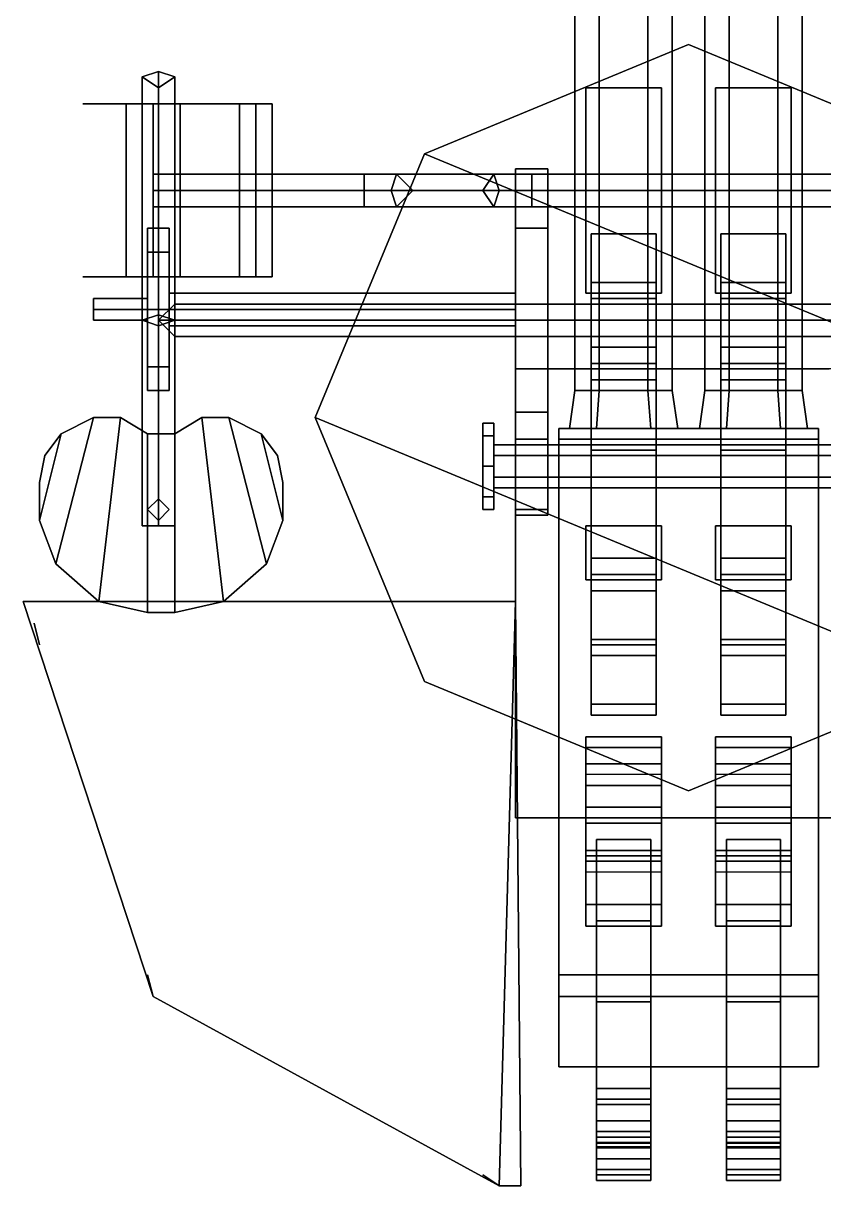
# Model space of a CAD drawing. Header units: millimetres. Extents: x -6 to 6, y -93 to 86.
# Drawn here: x -1.23 to 0.25, y 81.68 to 83.829 of the extents above; entities that cross this region are included whole.
import ezdxf

# ---------------------------------------------------------------- set-up
doc = ezdxf.new("R2010")
doc.units = ezdxf.units.MM
for name, color, linetype in [('gun', 1, 'Continuous'), ('sleeve', 5, 'Continuous'), ('turret', 2, 'Continuous')]:
    doc.layers.add(name, color=color, linetype=linetype)

msp = doc.modelspace()

# ---------------------------------------------------------------- linework, layer by layer
at = {"layer": 'gun'}
for points in [[(-0.21, 83.15, 3.81), (-0.165, 83.15, 3.8879), (-0.165, 84.19, 3.8879), (-0.21, 84.19, 3.81)], [(-0.165, 83.15, 3.7321), (-0.21, 83.15, 3.81), (-0.21, 84.19, 3.81), (-0.165, 84.19, 3.7321)], [(-0.165, 83.15, 3.8879), (-0.075, 83.15, 3.8879), (-0.075, 84.19, 3.8879), (-0.165, 84.19, 3.8879)], [(-0.075, 83.15, 3.7321), (-0.165, 83.15, 3.7321), (-0.165, 84.19, 3.7321), (-0.075, 84.19, 3.7321)], [(-0.075, 83.15, 3.8879), (-0.03, 83.15, 3.81), (-0.03, 84.19, 3.81), (-0.075, 84.19, 3.8879)], [(-0.03, 83.15, 3.81), (-0.075, 83.15, 3.7321), (-0.075, 84.19, 3.7321), (-0.03, 84.19, 3.81)], [(0.03, 83.15, 3.81), (0.075, 83.15, 3.8879), (0.075, 84.19, 3.8879), (0.03, 84.19, 3.81)], [(0.075, 83.15, 3.7321), (0.03, 83.15, 3.81), (0.03, 84.19, 3.81), (0.075, 84.19, 3.7321)], [(0.075, 83.15, 3.8879), (0.165, 83.15, 3.8879), (0.165, 84.19, 3.8879), (0.075, 84.19, 3.8879)], [(0.165, 83.15, 3.7321), (0.075, 83.15, 3.7321), (0.075, 84.19, 3.7321), (0.165, 84.19, 3.7321)], [(0.165, 83.15, 3.8879), (0.21, 83.15, 3.81), (0.21, 84.19, 3.81), (0.165, 84.19, 3.8879)], [(0.21, 83.15, 3.81), (0.165, 83.15, 3.7321), (0.165, 84.19, 3.7321), (0.21, 84.19, 3.81)]]:
    msp.add_3dface(points, dxfattribs=at)
at = {"layer": 'sleeve'}
for points in [[(-0.19, 83.33, 3.72), (-0.19, 83.71, 3.72), (-0.05, 83.71, 3.72), (-0.05, 83.33, 3.72)], [(-0.05, 83.33, 4), (-0.05, 83.71, 4), (-0.19, 83.71, 4), (-0.19, 83.33, 4)], [(-0.05, 83.71, 4), (-0.05, 83.71, 3.72), (-0.19, 83.71, 3.72), (-0.19, 83.71, 4)], [(-0.19, 83.71, 4), (-0.19, 83.71, 3.72), (-0.19, 83.33, 3.72), (-0.19, 83.33, 4)], [(-0.05, 83.33, 3.72), (-0.05, 83.71, 3.72), (-0.05, 83.71, 4), (-0.05, 83.33, 4)], [(0.19, 83.33, 4), (0.19, 83.71, 4), (0.05, 83.71, 4), (0.05, 83.33, 4)], [(0.05, 83.71, 4), (0.05, 83.71, 3.72), (0.05, 83.33, 3.72), (0.05, 83.33, 4)], [(0.19, 83.71, 4), (0.19, 83.71, 3.72), (0.05, 83.71, 3.72), (0.05, 83.71, 4)], [(0.05, 83.33, 3.72), (0.05, 83.71, 3.72), (0.19, 83.71, 3.72), (0.19, 83.33, 3.72)], [(0.19, 83.33, 3.72), (0.19, 83.71, 3.72), (0.19, 83.71, 4), (0.19, 83.33, 4)], [(-1.12, 83.68, 3.92), (-1.08, 83.68, 3.96), (-1.06, 83.68, 3.95), (-1.1, 83.68, 3.91)], [(-1.1, 83.68, 3.91), (-1.06, 83.68, 3.95), (-1.08, 83.68, 3.96), (-1.12, 83.68, 3.92)], [(-1.07, 83.68, 3.91), (-0.92, 83.68, 3.91), (-0.9, 83.68, 3.87), (-1.09, 83.68, 3.87)], [(-1.09, 83.68, 3.87), (-0.9, 83.68, 3.87), (-0.92, 83.68, 3.91), (-1.07, 83.68, 3.91)], [(-1.09, 83.68, 3.83), (-0.9, 83.68, 3.83), (-0.9, 83.68, 3.87), (-1.09, 83.68, 3.87)], [(-1.09, 83.68, 3.87), (-0.9, 83.68, 3.87), (-0.9, 83.68, 3.83), (-1.09, 83.68, 3.83)], [(-1.09, 83.68, 3.83), (-0.9, 83.68, 3.83), (-0.92, 83.68, 3.79), (-1.07, 83.68, 3.79)], [(-1.07, 83.68, 3.79), (-0.92, 83.68, 3.79), (-0.9, 83.68, 3.83), (-1.09, 83.68, 3.83)], [(-1.06, 83.68, 3.95), (-1.02, 83.68, 3.97), (-1.03, 83.68, 3.99), (-1.08, 83.68, 3.96)], [(-1.08, 83.68, 3.96), (-1.03, 83.68, 3.99), (-1.02, 83.68, 3.97), (-1.06, 83.68, 3.95)], [(-1.02, 83.68, 3.94), (-0.97, 83.68, 3.94), (-0.92, 83.68, 3.91), (-1.07, 83.68, 3.91)], [(-1.07, 83.68, 3.91), (-0.92, 83.68, 3.91), (-0.97, 83.68, 3.94), (-1.02, 83.68, 3.94)], [(-1.07, 83.68, 3.79), (-0.92, 83.68, 3.79), (-0.97, 83.68, 3.76), (-1.02, 83.68, 3.76)], [(-1.02, 83.68, 3.76), (-0.97, 83.68, 3.76), (-0.92, 83.68, 3.79), (-1.07, 83.68, 3.79)], [(-0.94, 83.68, 3.73), (-0.99, 83.68, 3.7), (-1.04, 83.68, 3.73), (-0.99, 83.68, 3.76)], [(-1.04, 83.68, 3.73), (-0.99, 83.68, 3.7), (-0.99, 83.36, 3.7), (-1.04, 83.36, 3.73)], [(-0.99, 83.68, 3.76), (-1.04, 83.68, 3.73), (-1.04, 83.36, 3.73), (-0.99, 83.36, 3.76)], [(-1.03, 83.68, 3.99), (-0.95, 83.68, 3.99), (-0.97, 83.68, 3.97), (-1.02, 83.68, 3.97)], [(-1.02, 83.68, 3.97), (-0.97, 83.68, 3.97), (-0.95, 83.68, 3.99), (-1.03, 83.68, 3.99)], [(-0.99, 83.68, 3.7), (-0.94, 83.68, 3.73), (-0.94, 83.36, 3.73), (-0.99, 83.36, 3.7)], [(-0.94, 83.68, 3.73), (-0.99, 83.68, 3.76), (-0.99, 83.36, 3.76), (-0.94, 83.36, 3.73)], [(-0.97, 83.68, 3.97), (-0.91, 83.68, 3.94), (-0.89, 83.68, 3.95), (-0.95, 83.68, 3.99)], [(-0.95, 83.68, 3.99), (-0.89, 83.68, 3.95), (-0.91, 83.68, 3.94), (-0.97, 83.68, 3.97)], [(-0.89, 83.68, 3.95), (-0.79, 83.68, 3.78), (-0.81, 83.68, 3.77), (-0.91, 83.68, 3.94)], [(-0.91, 83.68, 3.94), (-0.81, 83.68, 3.77), (-0.79, 83.68, 3.78), (-0.89, 83.68, 3.95)], [(-0.77, 83.68, 3.78), (-0.8, 83.68, 3.75), (-0.83, 83.68, 3.78), (-0.8, 83.68, 3.81)], [(-0.83, 83.68, 3.78), (-0.8, 83.68, 3.75), (-0.8, 83.36, 3.75), (-0.83, 83.36, 3.78)], [(-0.8, 83.68, 3.81), (-0.83, 83.68, 3.78), (-0.83, 83.36, 3.78), (-0.8, 83.36, 3.81)], [(-0.8, 83.68, 3.75), (-0.77, 83.68, 3.78), (-0.77, 83.36, 3.78), (-0.8, 83.36, 3.75)], [(-0.77, 83.68, 3.78), (-0.8, 83.68, 3.81), (-0.8, 83.36, 3.81), (-0.77, 83.36, 3.78)], [(-0.99, 83.52, 3.7), (-0.99, 83.55, 3.73), (-0.6, 83.55, 3.73), (-0.6, 83.52, 3.7)], [(-0.99, 83.55, 3.73), (-0.99, 83.52, 3.76), (-0.6, 83.52, 3.76), (-0.6, 83.55, 3.73)], [(-0.6, 83.52, 3.7), (-0.6, 83.55, 3.73), (-0.54, 83.55, 3.75), (-0.51, 83.52, 3.74)], [(-0.6, 83.55, 3.73), (-0.6, 83.52, 3.76), (-0.55, 83.52, 3.77), (-0.54, 83.55, 3.75)], [(-0.54, 83.55, 3.75), (-0.55, 83.52, 3.77), (-0.38, 83.52, 3.94), (-0.36, 83.55, 3.92)], [(-0.51, 83.52, 3.74), (-0.54, 83.55, 3.75), (-0.36, 83.55, 3.92), (-0.35, 83.52, 3.89)], [(-0.36, 83.55, 3.92), (-0.38, 83.52, 3.94), (-0.29, 83.52, 3.98), (-0.29, 83.55, 3.95)], [(-0.35, 83.52, 3.89), (-0.36, 83.55, 3.92), (-0.29, 83.55, 3.95), (-0.29, 83.52, 3.92)], [(0.29, 83.52, 3.98), (0.29, 83.55, 3.95), (-0.29, 83.55, 3.95), (-0.29, 83.52, 3.98)], [(0.29, 83.55, 3.95), (0.29, 83.52, 3.92), (-0.29, 83.52, 3.92), (-0.29, 83.55, 3.95)], [(-0.99, 83.49, 3.73), (-0.99, 83.52, 3.7), (-0.6, 83.52, 3.7), (-0.6, 83.49, 3.73)], [(-0.99, 83.52, 3.76), (-0.99, 83.49, 3.73), (-0.6, 83.49, 3.73), (-0.6, 83.52, 3.76)], [(-0.6, 83.49, 3.73), (-0.6, 83.52, 3.7), (-0.51, 83.52, 3.74), (-0.54, 83.49, 3.75)], [(-0.6, 83.52, 3.76), (-0.6, 83.49, 3.73), (-0.54, 83.49, 3.75), (-0.55, 83.52, 3.77)], [(-0.55, 83.52, 3.77), (-0.54, 83.49, 3.75), (-0.36, 83.49, 3.92), (-0.38, 83.52, 3.94)], [(-0.54, 83.49, 3.75), (-0.51, 83.52, 3.74), (-0.35, 83.52, 3.89), (-0.36, 83.49, 3.92)], [(-0.38, 83.52, 3.94), (-0.36, 83.49, 3.92), (-0.29, 83.49, 3.95), (-0.29, 83.52, 3.98)], [(-0.36, 83.49, 3.92), (-0.35, 83.52, 3.89), (-0.29, 83.52, 3.92), (-0.29, 83.49, 3.95)], [(0.29, 83.49, 3.95), (0.29, 83.52, 3.98), (-0.29, 83.52, 3.98), (-0.29, 83.49, 3.95)], [(0.29, 83.52, 3.92), (0.29, 83.49, 3.95), (-0.29, 83.49, 3.95), (-0.29, 83.52, 3.92)], [(-0.18, 83.44, 3.54), (-0.18, 83.32, 3.54), (-0.06, 83.32, 3.54), (-0.06, 83.44, 3.54)], [(-0.06, 83.44, 3.54), (-0.06, 83.35, 3.43), (-0.18, 83.35, 3.43), (-0.18, 83.44, 3.54)], [(-0.18, 83.35, 3.43), (-0.18, 83.23, 3.47), (-0.18, 83.32, 3.54), (-0.18, 83.44, 3.54)], [(-0.06, 83.32, 3.54), (-0.06, 83.23, 3.47), (-0.06, 83.35, 3.43), (-0.06, 83.44, 3.54)], [(0.06, 83.44, 3.54), (0.06, 83.32, 3.54), (0.18, 83.32, 3.54), (0.18, 83.44, 3.54)], [(0.18, 83.44, 3.54), (0.18, 83.35, 3.43), (0.06, 83.35, 3.43), (0.06, 83.44, 3.54)], [(0.06, 83.35, 3.43), (0.06, 83.23, 3.47), (0.06, 83.32, 3.54), (0.06, 83.44, 3.54)], [(0.18, 83.32, 3.54), (0.18, 83.23, 3.47), (0.18, 83.35, 3.43), (0.18, 83.44, 3.54)], [(-1.1, 83.36, 3.91), (-1.06, 83.36, 3.95), (-1.08, 83.36, 3.96), (-1.12, 83.36, 3.92)], [(-1.12, 83.36, 3.92), (-1.08, 83.36, 3.96), (-1.06, 83.36, 3.95), (-1.1, 83.36, 3.91)], [(-1.08, 83.36, 3.96), (-1.03, 83.36, 3.99), (-1.02, 83.36, 3.97), (-1.06, 83.36, 3.95)], [(-1.06, 83.36, 3.95), (-1.02, 83.36, 3.97), (-1.03, 83.36, 3.99), (-1.08, 83.36, 3.96)], [(-0.99, 83.36, 3.76), (-1.04, 83.36, 3.73), (-0.99, 83.36, 3.7), (-0.94, 83.36, 3.73)], [(-1.02, 83.36, 3.97), (-0.97, 83.36, 3.97), (-0.95, 83.36, 3.99), (-1.03, 83.36, 3.99)], [(-1.03, 83.36, 3.99), (-0.95, 83.36, 3.99), (-0.97, 83.36, 3.97), (-1.02, 83.36, 3.97)], [(-0.95, 83.36, 3.99), (-0.89, 83.36, 3.95), (-0.91, 83.36, 3.94), (-0.97, 83.36, 3.97)], [(-0.97, 83.36, 3.97), (-0.91, 83.36, 3.94), (-0.89, 83.36, 3.95), (-0.95, 83.36, 3.99)], [(-0.91, 83.36, 3.94), (-0.81, 83.36, 3.77), (-0.79, 83.36, 3.78), (-0.89, 83.36, 3.95)], [(-0.89, 83.36, 3.95), (-0.79, 83.36, 3.78), (-0.81, 83.36, 3.77), (-0.91, 83.36, 3.94)], [(-0.8, 83.36, 3.81), (-0.83, 83.36, 3.78), (-0.8, 83.36, 3.75), (-0.77, 83.36, 3.78)], [(-0.06, 83.35, 3.43), (-0.06, 83.2, 3.34), (-0.18, 83.2, 3.34), (-0.18, 83.35, 3.43)], [(-0.18, 83.2, 3.34), (-0.18, 83.17, 3.43), (-0.18, 83.23, 3.47), (-0.18, 83.35, 3.43)], [(-0.06, 83.23, 3.47), (-0.06, 83.17, 3.43), (-0.06, 83.2, 3.34), (-0.06, 83.35, 3.43)], [(0.18, 83.35, 3.43), (0.18, 83.2, 3.34), (0.06, 83.2, 3.34), (0.06, 83.35, 3.43)], [(0.06, 83.2, 3.34), (0.06, 83.17, 3.43), (0.06, 83.23, 3.47), (0.06, 83.35, 3.43)], [(0.18, 83.23, 3.47), (0.18, 83.17, 3.43), (0.18, 83.2, 3.34), (0.18, 83.35, 3.43)], [(-0.19, 83.33, 4), (-0.19, 83.33, 3.72), (-0.05, 83.33, 3.72), (-0.05, 83.33, 4)], [(0.05, 83.33, 4), (0.05, 83.33, 3.72), (0.19, 83.33, 3.72), (0.19, 83.33, 4)], [(-0.18, 83.32, 3.54), (-0.18, 83.23, 3.47), (-0.06, 83.23, 3.47), (-0.06, 83.32, 3.54)], [(0.06, 83.32, 3.54), (0.06, 83.23, 3.47), (0.18, 83.23, 3.47), (0.18, 83.32, 3.54)], [(-0.18, 83.23, 3.47), (-0.18, 83.17, 3.43), (-0.06, 83.17, 3.43), (-0.06, 83.23, 3.47)], [(0.06, 83.23, 3.47), (0.06, 83.17, 3.43), (0.18, 83.17, 3.43), (0.18, 83.23, 3.47)], [(-0.06, 83.2, 3.34), (-0.06, 83.04, 3.3), (-0.18, 83.04, 3.3), (-0.18, 83.2, 3.34)], [(-0.18, 83.04, 3.3), (-0.18, 83.04, 3.4), (-0.18, 83.17, 3.43), (-0.18, 83.2, 3.34)], [(-0.06, 83.17, 3.43), (-0.06, 83.04, 3.4), (-0.06, 83.04, 3.3), (-0.06, 83.2, 3.34)], [(0.18, 83.2, 3.34), (0.18, 83.04, 3.3), (0.06, 83.04, 3.3), (0.06, 83.2, 3.34)], [(0.06, 83.04, 3.3), (0.06, 83.04, 3.4), (0.06, 83.17, 3.43), (0.06, 83.2, 3.34)], [(0.18, 83.17, 3.43), (0.18, 83.04, 3.4), (0.18, 83.04, 3.3), (0.18, 83.2, 3.34)], [(-0.21, 83.15, 3.81), (-0.165, 83.15, 3.7321), (-0.17, 83.08, 3.7234), (-0.22, 83.08, 3.81)], [(-0.165, 83.15, 3.8879), (-0.21, 83.15, 3.81), (-0.22, 83.08, 3.81), (-0.17, 83.08, 3.8966)], [(-0.18, 83.17, 3.43), (-0.18, 83.04, 3.4), (-0.06, 83.04, 3.4), (-0.06, 83.17, 3.43)], [(-0.165, 83.15, 3.7321), (-0.075, 83.15, 3.7321), (-0.07, 83.08, 3.7234), (-0.17, 83.08, 3.7234)], [(-0.075, 83.15, 3.8879), (-0.165, 83.15, 3.8879), (-0.17, 83.08, 3.8966), (-0.07, 83.08, 3.8966)], [(-0.075, 83.15, 3.7321), (-0.03, 83.15, 3.81), (-0.02, 83.08, 3.81), (-0.07, 83.08, 3.7234)], [(-0.03, 83.15, 3.81), (-0.075, 83.15, 3.8879), (-0.07, 83.08, 3.8966), (-0.02, 83.08, 3.81)], [(0.03, 83.15, 3.81), (0.075, 83.15, 3.7321), (0.07, 83.08, 3.7234), (0.02, 83.08, 3.81)], [(0.075, 83.15, 3.8879), (0.03, 83.15, 3.81), (0.02, 83.08, 3.81), (0.07, 83.08, 3.8966)], [(0.06, 83.17, 3.43), (0.06, 83.04, 3.4), (0.18, 83.04, 3.4), (0.18, 83.17, 3.43)], [(0.075, 83.15, 3.7321), (0.165, 83.15, 3.7321), (0.17, 83.08, 3.7234), (0.07, 83.08, 3.7234)], [(0.165, 83.15, 3.8879), (0.075, 83.15, 3.8879), (0.07, 83.08, 3.8966), (0.17, 83.08, 3.8966)], [(0.165, 83.15, 3.7321), (0.21, 83.15, 3.81), (0.22, 83.08, 3.81), (0.17, 83.08, 3.7234)], [(0.21, 83.15, 3.81), (0.165, 83.15, 3.8879), (0.17, 83.08, 3.8966), (0.22, 83.08, 3.81)], [(-0.38, 83.01, 3.89), (-0.38, 83.0666, 3.8666), (-0.38, 83.09, 3.81), (-0.38, 82.9534, 3.8666)], [(-0.38, 82.9534, 3.8666), (-0.38, 83.09, 3.81), (-0.38, 83.0666, 3.7534), (-0.38, 82.93, 3.81)], [(-0.38, 83.0666, 3.7534), (-0.38, 83.09, 3.81), (-0.36, 83.09, 3.81), (-0.36, 83.0666, 3.7534)], [(-0.38, 83.09, 3.81), (-0.38, 83.0666, 3.8666), (-0.36, 83.0666, 3.8666), (-0.36, 83.09, 3.81)], [(-0.36, 83.09, 3.81), (-0.36, 82.9534, 3.8666), (-0.36, 82.93, 3.81), (-0.36, 83.0666, 3.7534)], [(-0.36, 83.0666, 3.8666), (-0.36, 83.01, 3.89), (-0.36, 82.9534, 3.8666), (-0.36, 83.09, 3.81)], [(-0.38, 82.93, 3.81), (-0.38, 83.0666, 3.7534), (-0.38, 83.01, 3.73), (-0.38, 82.9534, 3.7534)], [(-0.38, 83.01, 3.73), (-0.38, 83.0666, 3.7534), (-0.36, 83.0666, 3.7534), (-0.36, 83.01, 3.73)], [(-0.38, 83.0666, 3.8666), (-0.38, 83.01, 3.89), (-0.36, 83.01, 3.89), (-0.36, 83.0666, 3.8666)], [(-0.36, 83.0666, 3.7534), (-0.36, 82.93, 3.81), (-0.36, 82.9534, 3.7534), (-0.36, 83.01, 3.73)], [(0.24, 83.06, 3.95), (0.24, 83.08, 3.91), (-0.24, 83.08, 3.91), (-0.24, 83.06, 3.95)], [(0.24, 83.08, 3.91), (0.24, 83.08, 3.71), (-0.24, 83.08, 3.71), (-0.24, 83.08, 3.91)], [(-0.24, 83.06, 3.64), (-0.24, 83.08, 3.71), (0.24, 83.08, 3.71), (0.24, 83.06, 3.64)], [(-0.24, 83.08, 3.91), (-0.24, 83.08, 3.71), (-0.24, 83.06, 3.64), (-0.24, 83.06, 3.95)], [(0.24, 83.06, 3.64), (0.24, 83.08, 3.71), (0.24, 83.08, 3.91), (0.24, 83.06, 3.95)], [(-0.36, 83.05, 3.81), (-0.36, 83.03, 3.8446), (0.36, 83.03, 3.8446), (0.36, 83.05, 3.81)], [(-0.36, 83.03, 3.7754), (-0.36, 83.05, 3.81), (0.36, 83.05, 3.81), (0.36, 83.03, 3.7754)], [(0.24, 82.03, 3.95), (0.24, 83.06, 3.95), (-0.24, 83.06, 3.95), (-0.24, 82.03, 3.95)], [(-0.24, 82.07, 3.64), (-0.24, 83.06, 3.64), (0.24, 83.06, 3.64), (0.24, 82.07, 3.64)], [(-0.24, 83.06, 3.95), (-0.24, 83.06, 3.64), (-0.24, 82.07, 3.64), (-0.24, 82.07, 3.95)], [(0.24, 82.07, 3.64), (0.24, 83.06, 3.64), (0.24, 83.06, 3.95), (0.24, 82.07, 3.95)], [(-0.36, 83.03, 3.8446), (-0.36, 82.99, 3.8446), (0.36, 82.99, 3.8446), (0.36, 83.03, 3.8446)], [(-0.36, 82.99, 3.7754), (-0.36, 83.03, 3.7754), (0.36, 83.03, 3.7754), (0.36, 82.99, 3.7754)], [(-0.18, 82.97, 3.3), (-0.18, 83.04, 3.3), (-0.06, 83.04, 3.3), (-0.06, 82.97, 3.3)], [(-0.18, 82.97, 3.4), (-0.18, 83.04, 3.4), (-0.18, 83.04, 3.3), (-0.18, 82.97, 3.3)], [(-0.06, 82.97, 3.4), (-0.06, 83.04, 3.4), (-0.18, 83.04, 3.4), (-0.18, 82.97, 3.4)], [(-0.06, 83.04, 3.3), (-0.06, 83.04, 3.4), (-0.06, 82.97, 3.4), (-0.06, 82.97, 3.3)], [(0.06, 82.97, 3.3), (0.06, 83.04, 3.3), (0.18, 83.04, 3.3), (0.18, 82.97, 3.3)], [(0.06, 82.97, 3.4), (0.06, 83.04, 3.4), (0.06, 83.04, 3.3), (0.06, 82.97, 3.3)], [(0.18, 82.97, 3.4), (0.18, 83.04, 3.4), (0.06, 83.04, 3.4), (0.06, 82.97, 3.4)], [(0.18, 83.04, 3.3), (0.18, 83.04, 3.4), (0.18, 82.97, 3.4), (0.18, 82.97, 3.3)], [(-0.38, 82.9534, 3.7534), (-0.38, 83.01, 3.73), (-0.36, 83.01, 3.73), (-0.36, 82.9534, 3.7534)], [(-0.38, 83.01, 3.89), (-0.38, 82.9534, 3.8666), (-0.36, 82.9534, 3.8666), (-0.36, 83.01, 3.89)], [(-0.36, 82.99, 3.8446), (-0.36, 82.97, 3.81), (0.36, 82.97, 3.81), (0.36, 82.99, 3.8446)], [(-0.36, 82.97, 3.81), (-0.36, 82.99, 3.7754), (0.36, 82.99, 3.7754), (0.36, 82.97, 3.81)], [(-0.18, 82.84, 3.43), (-0.18, 82.97, 3.4), (-0.18, 82.97, 3.3), (-0.18, 82.81, 3.34)], [(-0.06, 82.84, 3.43), (-0.06, 82.97, 3.4), (-0.18, 82.97, 3.4), (-0.18, 82.84, 3.43)], [(-0.18, 82.81, 3.34), (-0.18, 82.97, 3.3), (-0.06, 82.97, 3.3), (-0.06, 82.81, 3.34)], [(-0.06, 82.97, 3.3), (-0.06, 82.97, 3.4), (-0.06, 82.84, 3.43), (-0.06, 82.81, 3.34)], [(0.06, 82.84, 3.43), (0.06, 82.97, 3.4), (0.06, 82.97, 3.3), (0.06, 82.81, 3.34)], [(0.18, 82.84, 3.43), (0.18, 82.97, 3.4), (0.06, 82.97, 3.4), (0.06, 82.84, 3.43)], [(0.06, 82.81, 3.34), (0.06, 82.97, 3.3), (0.18, 82.97, 3.3), (0.18, 82.81, 3.34)], [(0.18, 82.97, 3.3), (0.18, 82.97, 3.4), (0.18, 82.84, 3.43), (0.18, 82.81, 3.34)], [(-0.38, 82.93, 3.81), (-0.38, 82.9534, 3.7534), (-0.36, 82.9534, 3.7534), (-0.36, 82.93, 3.81)], [(-0.38, 82.9534, 3.8666), (-0.38, 82.93, 3.81), (-0.36, 82.93, 3.81), (-0.36, 82.9534, 3.8666)], [(-0.05, 82.8, 3.98), (-0.05, 82.9, 3.98), (-0.19, 82.9, 3.98), (-0.19, 82.8, 3.98)], [(-0.19, 82.9, 3.98), (-0.19, 82.9, 3.95), (-0.19, 82.8, 3.95), (-0.19, 82.8, 3.98)], [(-0.05, 82.9, 3.98), (-0.05, 82.9, 3.95), (-0.19, 82.9, 3.95), (-0.19, 82.9, 3.98)], [(-0.05, 82.8, 3.95), (-0.05, 82.9, 3.95), (-0.05, 82.9, 3.98), (-0.05, 82.8, 3.98)], [(0.19, 82.9, 3.98), (0.19, 82.9, 3.95), (0.05, 82.9, 3.95), (0.05, 82.9, 3.98)], [(0.05, 82.9, 3.98), (0.05, 82.9, 3.95), (0.05, 82.8, 3.95), (0.05, 82.8, 3.98)], [(0.19, 82.8, 3.98), (0.19, 82.9, 3.98), (0.05, 82.9, 3.98), (0.05, 82.8, 3.98)], [(0.19, 82.8, 3.95), (0.19, 82.9, 3.95), (0.19, 82.9, 3.98), (0.19, 82.8, 3.98)], [(-0.18, 82.78, 3.47), (-0.18, 82.84, 3.43), (-0.18, 82.81, 3.34), (-0.18, 82.66, 3.43)], [(-0.06, 82.78, 3.47), (-0.06, 82.84, 3.43), (-0.18, 82.84, 3.43), (-0.18, 82.78, 3.47)], [(-0.06, 82.81, 3.34), (-0.06, 82.84, 3.43), (-0.06, 82.78, 3.47), (-0.06, 82.66, 3.43)], [(0.06, 82.78, 3.47), (0.06, 82.84, 3.43), (0.06, 82.81, 3.34), (0.06, 82.66, 3.43)], [(0.18, 82.78, 3.47), (0.18, 82.84, 3.43), (0.06, 82.84, 3.43), (0.06, 82.78, 3.47)], [(0.18, 82.81, 3.34), (0.18, 82.84, 3.43), (0.18, 82.78, 3.47), (0.18, 82.66, 3.43)], [(-0.18, 82.66, 3.43), (-0.18, 82.81, 3.34), (-0.06, 82.81, 3.34), (-0.06, 82.66, 3.43)], [(0.06, 82.66, 3.43), (0.06, 82.81, 3.34), (0.18, 82.81, 3.34), (0.18, 82.66, 3.43)], [(-0.19, 82.8, 3.98), (-0.19, 82.8, 3.95), (-0.05, 82.8, 3.95), (-0.05, 82.8, 3.98)], [(0.05, 82.8, 3.98), (0.05, 82.8, 3.95), (0.19, 82.8, 3.95), (0.19, 82.8, 3.98)], [(-0.18, 82.69, 3.54), (-0.18, 82.78, 3.47), (-0.18, 82.66, 3.43), (-0.18, 82.57, 3.54)], [(-0.06, 82.69, 3.54), (-0.06, 82.78, 3.47), (-0.18, 82.78, 3.47), (-0.18, 82.69, 3.54)], [(-0.06, 82.66, 3.43), (-0.06, 82.78, 3.47), (-0.06, 82.69, 3.54), (-0.06, 82.57, 3.54)], [(0.06, 82.69, 3.54), (0.06, 82.78, 3.47), (0.06, 82.66, 3.43), (0.06, 82.57, 3.54)], [(0.18, 82.69, 3.54), (0.18, 82.78, 3.47), (0.06, 82.78, 3.47), (0.06, 82.69, 3.54)], [(0.18, 82.66, 3.43), (0.18, 82.78, 3.47), (0.18, 82.69, 3.54), (0.18, 82.57, 3.54)], [(-0.18, 82.68, 3.6), (-0.18, 82.69, 3.54), (-0.18, 82.57, 3.54), (-0.18, 82.55, 3.6)], [(-0.06, 82.68, 3.6), (-0.06, 82.69, 3.54), (-0.18, 82.69, 3.54), (-0.18, 82.68, 3.6)], [(-0.18, 82.68, 3.64), (-0.18, 82.68, 3.6), (-0.18, 82.55, 3.6), (-0.18, 82.55, 3.64)], [(-0.06, 82.68, 3.64), (-0.06, 82.68, 3.6), (-0.18, 82.68, 3.6), (-0.18, 82.68, 3.64)], [(-0.06, 82.57, 3.54), (-0.06, 82.69, 3.54), (-0.06, 82.68, 3.6), (-0.06, 82.55, 3.6)], [(-0.06, 82.55, 3.6), (-0.06, 82.68, 3.6), (-0.06, 82.68, 3.64), (-0.06, 82.55, 3.64)], [(0.06, 82.68, 3.6), (0.06, 82.69, 3.54), (0.06, 82.57, 3.54), (0.06, 82.55, 3.6)], [(0.18, 82.68, 3.6), (0.18, 82.69, 3.54), (0.06, 82.69, 3.54), (0.06, 82.68, 3.6)], [(0.06, 82.68, 3.64), (0.06, 82.68, 3.6), (0.06, 82.55, 3.6), (0.06, 82.55, 3.64)], [(0.18, 82.68, 3.64), (0.18, 82.68, 3.6), (0.06, 82.68, 3.6), (0.06, 82.68, 3.64)], [(0.18, 82.57, 3.54), (0.18, 82.69, 3.54), (0.18, 82.68, 3.6), (0.18, 82.55, 3.6)], [(0.18, 82.55, 3.6), (0.18, 82.68, 3.6), (0.18, 82.68, 3.64), (0.18, 82.55, 3.64)], [(-0.18, 82.57, 3.54), (-0.18, 82.66, 3.43), (-0.06, 82.66, 3.43), (-0.06, 82.57, 3.54)], [(0.06, 82.57, 3.54), (0.06, 82.66, 3.43), (0.18, 82.66, 3.43), (0.18, 82.57, 3.54)], [(-0.18, 82.55, 3.6), (-0.18, 82.57, 3.54), (-0.06, 82.57, 3.54), (-0.06, 82.55, 3.6)], [(0.06, 82.55, 3.6), (0.06, 82.57, 3.54), (0.18, 82.57, 3.54), (0.18, 82.55, 3.6)], [(-0.18, 82.55, 3.64), (-0.18, 82.55, 3.6), (-0.06, 82.55, 3.6), (-0.06, 82.55, 3.64)], [(0.06, 82.55, 3.64), (0.06, 82.55, 3.6), (0.18, 82.55, 3.6), (0.18, 82.55, 3.64)], [(-0.05, 82.42, 4.2), (-0.05, 82.51, 4.17), (-0.19, 82.51, 4.17), (-0.19, 82.42, 4.2)], [(-0.19, 82.51, 4.17), (-0.19, 82.49, 4.12), (-0.19, 82.38, 4.1), (-0.19, 82.42, 4.2)], [(-0.05, 82.51, 4.17), (-0.05, 82.49, 4.12), (-0.19, 82.49, 4.12), (-0.19, 82.51, 4.17)], [(-0.05, 82.38, 4.1), (-0.05, 82.49, 4.12), (-0.05, 82.51, 4.17), (-0.05, 82.42, 4.2)], [(0.19, 82.42, 4.2), (0.19, 82.51, 4.17), (0.05, 82.51, 4.17), (0.05, 82.42, 4.2)], [(0.05, 82.51, 4.17), (0.05, 82.49, 4.12), (0.05, 82.38, 4.1), (0.05, 82.42, 4.2)], [(0.19, 82.51, 4.17), (0.19, 82.49, 4.12), (0.05, 82.49, 4.12), (0.05, 82.51, 4.17)], [(0.19, 82.38, 4.1), (0.19, 82.49, 4.12), (0.19, 82.51, 4.17), (0.19, 82.42, 4.2)], [(-0.19, 82.49, 4.12), (-0.19, 82.46, 4.05), (-0.19, 82.36, 4), (-0.19, 82.38, 4.1)], [(-0.05, 82.49, 4.12), (-0.05, 82.46, 4.05), (-0.19, 82.46, 4.05), (-0.19, 82.49, 4.12)], [(-0.05, 82.36, 4), (-0.05, 82.46, 4.05), (-0.05, 82.49, 4.12), (-0.05, 82.38, 4.1)], [(0.05, 82.49, 4.12), (0.05, 82.46, 4.05), (0.05, 82.36, 4), (0.05, 82.38, 4.1)], [(0.19, 82.49, 4.12), (0.19, 82.46, 4.05), (0.05, 82.46, 4.05), (0.05, 82.49, 4.12)], [(0.19, 82.36, 4), (0.19, 82.46, 4.05), (0.19, 82.49, 4.12), (0.19, 82.38, 4.1)], [(-0.19, 82.46, 4.05), (-0.19, 82.44, 3.95), (-0.19, 82.35, 3.95), (-0.19, 82.36, 4)], [(-0.05, 82.46, 4.05), (-0.05, 82.44, 3.95), (-0.19, 82.44, 3.95), (-0.19, 82.46, 4.05)], [(-0.05, 82.35, 3.95), (-0.05, 82.44, 3.95), (-0.05, 82.46, 4.05), (-0.05, 82.36, 4)], [(0.05, 82.46, 4.05), (0.05, 82.44, 3.95), (0.05, 82.35, 3.95), (0.05, 82.36, 4)], [(0.19, 82.46, 4.05), (0.19, 82.44, 3.95), (0.05, 82.44, 3.95), (0.05, 82.46, 4.05)], [(0.19, 82.35, 3.95), (0.19, 82.44, 3.95), (0.19, 82.46, 4.05), (0.19, 82.36, 4)], [(-0.19, 82.42, 4.2), (-0.19, 82.38, 4.1), (-0.05, 82.38, 4.1), (-0.05, 82.42, 4.2)], [(0.05, 82.42, 4.2), (0.05, 82.38, 4.1), (0.19, 82.38, 4.1), (0.19, 82.42, 4.2)], [(-0.19, 82.38, 4.1), (-0.19, 82.36, 4), (-0.05, 82.36, 4), (-0.05, 82.38, 4.1)], [(0.05, 82.38, 4.1), (0.05, 82.36, 4), (0.19, 82.36, 4), (0.19, 82.38, 4.1)], [(-0.19, 82.36, 4), (-0.19, 82.35, 3.95), (-0.05, 82.35, 3.95), (-0.05, 82.36, 4)], [(0.05, 82.36, 4), (0.05, 82.35, 3.95), (0.19, 82.35, 3.95), (0.19, 82.36, 4)], [(-0.19, 82.35, 4.24), (-0.19, 82.3, 4.1), (-0.19, 82.2, 4.04), (-0.19, 82.29, 4.27)], [(-0.05, 82.35, 4.24), (-0.05, 82.3, 4.1), (-0.19, 82.3, 4.1), (-0.19, 82.35, 4.24)], [(-0.05, 82.29, 4.27), (-0.05, 82.35, 4.24), (-0.19, 82.35, 4.24), (-0.19, 82.29, 4.27)], [(-0.05, 82.2, 4.04), (-0.05, 82.3, 4.1), (-0.05, 82.35, 4.24), (-0.05, 82.29, 4.27)], [(0.05, 82.35, 4.24), (0.05, 82.3, 4.1), (0.05, 82.2, 4.04), (0.05, 82.29, 4.27)], [(0.19, 82.35, 4.24), (0.19, 82.3, 4.1), (0.05, 82.3, 4.1), (0.05, 82.35, 4.24)], [(0.19, 82.29, 4.27), (0.19, 82.35, 4.24), (0.05, 82.35, 4.24), (0.05, 82.29, 4.27)], [(0.19, 82.2, 4.04), (0.19, 82.3, 4.1), (0.19, 82.35, 4.24), (0.19, 82.29, 4.27)], [(-0.17, 82.17, 2.79), (-0.17, 82.32, 2.74), (-0.07, 82.32, 2.74), (-0.07, 82.17, 2.79)], [(-0.17, 82.17, 2.91), (-0.17, 82.32, 2.86), (-0.17, 82.32, 2.74), (-0.17, 82.17, 2.79)], [(-0.07, 82.17, 2.91), (-0.07, 82.32, 2.86), (-0.17, 82.32, 2.86), (-0.17, 82.17, 2.91)], [(-0.17, 82.32, 2.74), (-0.17, 82.32, 2.86), (-0.07, 82.32, 2.86), (-0.07, 82.32, 2.74)], [(-0.07, 82.32, 2.74), (-0.07, 82.32, 2.86), (-0.07, 82.17, 2.91), (-0.07, 82.17, 2.79)], [(0.07, 82.17, 2.91), (0.07, 82.32, 2.86), (0.07, 82.32, 2.74), (0.07, 82.17, 2.79)], [(0.17, 82.17, 2.91), (0.17, 82.32, 2.86), (0.07, 82.32, 2.86), (0.07, 82.17, 2.91)], [(0.07, 82.17, 2.79), (0.07, 82.32, 2.74), (0.17, 82.32, 2.74), (0.17, 82.17, 2.79)], [(0.07, 82.32, 2.74), (0.07, 82.32, 2.86), (0.17, 82.32, 2.86), (0.17, 82.32, 2.74)], [(0.17, 82.32, 2.74), (0.17, 82.32, 2.86), (0.17, 82.17, 2.91), (0.17, 82.17, 2.79)], [(-0.19, 82.3, 4.1), (-0.19, 82.28, 4.05), (-0.19, 82.16, 4.02), (-0.19, 82.2, 4.04)], [(-0.05, 82.3, 4.1), (-0.05, 82.28, 4.05), (-0.19, 82.28, 4.05), (-0.19, 82.3, 4.1)], [(-0.19, 82.29, 4.27), (-0.19, 82.2, 4.04), (-0.05, 82.2, 4.04), (-0.05, 82.29, 4.27)], [(-0.05, 82.16, 4.02), (-0.05, 82.28, 4.05), (-0.05, 82.3, 4.1), (-0.05, 82.2, 4.04)], [(0.19, 82.3, 4.1), (0.19, 82.28, 4.05), (0.05, 82.28, 4.05), (0.05, 82.3, 4.1)], [(0.05, 82.3, 4.1), (0.05, 82.28, 4.05), (0.05, 82.16, 4.02), (0.05, 82.2, 4.04)], [(0.05, 82.29, 4.27), (0.05, 82.2, 4.04), (0.19, 82.2, 4.04), (0.19, 82.29, 4.27)], [(0.19, 82.16, 4.02), (0.19, 82.28, 4.05), (0.19, 82.3, 4.1), (0.19, 82.2, 4.04)], [(-0.19, 82.16, 4.02), (-0.19, 82.28, 4.05), (-0.05, 82.28, 4.05), (-0.05, 82.16, 4.02)], [(-0.19, 82.28, 4.05), (-0.19, 82.26, 3.95), (-0.19, 82.16, 3.95), (-0.19, 82.16, 4.02)], [(-0.05, 82.16, 4.02), (-0.05, 82.28, 4.05), (-0.19, 82.28, 4.05), (-0.19, 82.16, 4.02)], [(-0.05, 82.28, 4.05), (-0.05, 82.26, 3.95), (-0.19, 82.26, 3.95), (-0.19, 82.28, 4.05)], [(-0.05, 82.16, 3.95), (-0.05, 82.26, 3.95), (-0.05, 82.28, 4.05), (-0.05, 82.16, 4.02)], [(0.05, 82.16, 4.02), (0.05, 82.28, 4.05), (0.19, 82.28, 4.05), (0.19, 82.16, 4.02)], [(0.19, 82.16, 4.02), (0.19, 82.28, 4.05), (0.05, 82.28, 4.05), (0.05, 82.16, 4.02)], [(0.05, 82.28, 4.05), (0.05, 82.26, 3.95), (0.05, 82.16, 3.95), (0.05, 82.16, 4.02)], [(0.19, 82.28, 4.05), (0.19, 82.26, 3.95), (0.05, 82.26, 3.95), (0.05, 82.28, 4.05)], [(0.19, 82.16, 3.95), (0.19, 82.26, 3.95), (0.19, 82.28, 4.05), (0.19, 82.16, 4.02)], [(-0.19, 82.2, 4.04), (-0.19, 82.16, 4.02), (-0.05, 82.16, 4.02), (-0.05, 82.2, 4.04)], [(0.05, 82.2, 4.04), (0.05, 82.16, 4.02), (0.19, 82.16, 4.02), (0.19, 82.2, 4.04)], [(-0.07, 82.02, 3.08), (-0.07, 82.17, 2.91), (-0.17, 82.17, 2.91), (-0.17, 82.02, 3.08)], [(-0.17, 82.02, 2.95), (-0.17, 82.17, 2.79), (-0.07, 82.17, 2.79), (-0.07, 82.02, 2.95)], [(-0.17, 82.02, 3.08), (-0.17, 82.17, 2.91), (-0.17, 82.17, 2.79), (-0.17, 82.02, 2.95)], [(-0.07, 82.17, 2.79), (-0.07, 82.17, 2.91), (-0.07, 82.02, 3.08), (-0.07, 82.02, 2.95)], [(0.07, 82.02, 3.08), (0.07, 82.17, 2.91), (0.07, 82.17, 2.79), (0.07, 82.02, 2.95)], [(0.17, 82.02, 3.08), (0.17, 82.17, 2.91), (0.07, 82.17, 2.91), (0.07, 82.02, 3.08)], [(0.07, 82.02, 2.95), (0.07, 82.17, 2.79), (0.17, 82.17, 2.79), (0.17, 82.02, 2.95)], [(0.17, 82.17, 2.79), (0.17, 82.17, 2.91), (0.17, 82.02, 3.08), (0.17, 82.02, 2.95)], [(-0.19, 82.16, 4.02), (-0.19, 82.16, 3.95), (-0.05, 82.16, 3.95), (-0.05, 82.16, 4.02)], [(0.05, 82.16, 4.02), (0.05, 82.16, 3.95), (0.19, 82.16, 3.95), (0.19, 82.16, 4.02)], [(-0.24, 81.9, 3.79), (-0.24, 82.07, 3.79), (0.24, 82.07, 3.79), (0.24, 81.9, 3.79)], [(-0.24, 82.07, 3.79), (-0.24, 82.07, 3.64), (0.24, 82.07, 3.64), (0.24, 82.07, 3.79)], [(-0.24, 82.07, 3.95), (-0.24, 82.07, 3.79), (-0.24, 82.03, 3.79), (-0.24, 82.03, 3.95)], [(0.24, 82.03, 3.79), (0.24, 82.07, 3.79), (0.24, 82.07, 3.95), (0.24, 82.03, 3.95)], [(0.24, 81.9, 3.89), (0.24, 82.03, 3.95), (-0.24, 82.03, 3.95), (-0.24, 81.9, 3.89)], [(-0.24, 82.03, 3.95), (-0.24, 82.03, 3.79), (-0.24, 81.9, 3.79), (-0.24, 81.9, 3.89)], [(-0.07, 81.86, 3.36), (-0.07, 82.02, 3.08), (-0.17, 82.02, 3.08), (-0.17, 81.86, 3.36)], [(-0.17, 81.8, 3.27), (-0.17, 82.02, 2.95), (-0.07, 82.02, 2.95), (-0.07, 81.8, 3.27)], [(-0.17, 81.86, 3.36), (-0.17, 82.02, 3.08), (-0.17, 82.02, 2.95), (-0.17, 81.8, 3.27)], [(-0.07, 82.02, 2.95), (-0.07, 82.02, 3.08), (-0.07, 81.86, 3.36), (-0.07, 81.8, 3.27)], [(0.07, 81.86, 3.36), (0.07, 82.02, 3.08), (0.07, 82.02, 2.95), (0.07, 81.8, 3.27)], [(0.17, 81.86, 3.36), (0.17, 82.02, 3.08), (0.07, 82.02, 3.08), (0.07, 81.86, 3.36)], [(0.07, 81.8, 3.27), (0.07, 82.02, 2.95), (0.17, 82.02, 2.95), (0.17, 81.8, 3.27)], [(0.17, 82.02, 2.95), (0.17, 82.02, 3.08), (0.17, 81.86, 3.36), (0.17, 81.8, 3.27)], [(0.24, 81.9, 3.79), (0.24, 82.03, 3.79), (0.24, 82.03, 3.95), (0.24, 81.9, 3.89)], [(-0.24, 81.9, 3.89), (-0.24, 81.9, 3.79), (0.24, 81.9, 3.79), (0.24, 81.9, 3.89)], [(-0.17, 81.84, 3.79), (-0.17, 81.9, 3.8), (-0.07, 81.9, 3.8), (-0.07, 81.84, 3.79)], [(-0.07, 81.83, 3.83), (-0.07, 81.9, 3.84), (-0.17, 81.9, 3.84), (-0.17, 81.83, 3.83)], [(-0.17, 81.9, 3.84), (-0.17, 81.9, 3.8), (-0.17, 81.84, 3.79), (-0.17, 81.83, 3.83)], [(-0.07, 81.84, 3.79), (-0.07, 81.9, 3.8), (-0.07, 81.9, 3.84), (-0.07, 81.83, 3.83)], [(0.07, 81.9, 3.84), (0.07, 81.9, 3.8), (0.07, 81.84, 3.79), (0.07, 81.83, 3.83)], [(0.07, 81.84, 3.79), (0.07, 81.9, 3.8), (0.17, 81.9, 3.8), (0.17, 81.84, 3.79)], [(0.17, 81.83, 3.83), (0.17, 81.9, 3.84), (0.07, 81.9, 3.84), (0.07, 81.83, 3.83)], [(0.17, 81.84, 3.79), (0.17, 81.9, 3.8), (0.17, 81.9, 3.84), (0.17, 81.83, 3.83)], [(-0.07, 81.78, 3.65), (-0.07, 81.86, 3.36), (-0.17, 81.86, 3.36), (-0.17, 81.78, 3.65)], [(-0.17, 81.78, 3.65), (-0.17, 81.86, 3.36), (-0.17, 81.8, 3.27), (-0.17, 81.73, 3.48)], [(-0.07, 81.8, 3.27), (-0.07, 81.86, 3.36), (-0.07, 81.78, 3.65), (-0.07, 81.73, 3.48)], [(0.17, 81.78, 3.65), (0.17, 81.86, 3.36), (0.07, 81.86, 3.36), (0.07, 81.78, 3.65)], [(0.07, 81.78, 3.65), (0.07, 81.86, 3.36), (0.07, 81.8, 3.27), (0.07, 81.73, 3.48)], [(0.17, 81.8, 3.27), (0.17, 81.86, 3.36), (0.17, 81.78, 3.65), (0.17, 81.73, 3.48)], [(-0.17, 81.7583, 3.7173), (-0.17, 81.84, 3.79), (-0.07, 81.84, 3.79), (-0.07, 81.7583, 3.7173)], [(-0.17, 81.83, 3.83), (-0.17, 81.84, 3.79), (-0.17, 81.7583, 3.7173), (-0.17, 81.7528, 3.7721)], [(-0.07, 81.7583, 3.7173), (-0.07, 81.84, 3.79), (-0.07, 81.83, 3.83), (-0.07, 81.7528, 3.7721)], [(0.07, 81.83, 3.83), (0.07, 81.84, 3.79), (0.07, 81.7583, 3.7173), (0.07, 81.7528, 3.7721)], [(0.07, 81.7583, 3.7173), (0.07, 81.84, 3.79), (0.17, 81.84, 3.79), (0.17, 81.7583, 3.7173)], [(0.17, 81.7583, 3.7173), (0.17, 81.84, 3.79), (0.17, 81.83, 3.83), (0.17, 81.7528, 3.7721)], [(-0.07, 81.7528, 3.7721), (-0.07, 81.83, 3.83), (-0.17, 81.83, 3.83), (-0.17, 81.7528, 3.7721)], [(0.17, 81.7528, 3.7721), (0.17, 81.83, 3.83), (0.07, 81.83, 3.83), (0.07, 81.7528, 3.7721)], [(-0.17, 81.73, 3.48), (-0.17, 81.8, 3.27), (-0.07, 81.8, 3.27), (-0.07, 81.73, 3.48)], [(0.07, 81.73, 3.48), (0.07, 81.8, 3.27), (0.17, 81.8, 3.27), (0.17, 81.73, 3.48)], [(-0.07, 81.76, 3.7), (-0.07, 81.78, 3.65), (-0.17, 81.78, 3.65), (-0.17, 81.76, 3.7)], [(-0.17, 81.76, 3.7), (-0.17, 81.78, 3.65), (-0.17, 81.73, 3.48), (-0.17, 81.7, 3.63)], [(-0.07, 81.73, 3.48), (-0.07, 81.78, 3.65), (-0.07, 81.76, 3.7), (-0.07, 81.7, 3.63)], [(0.07, 81.76, 3.7), (0.07, 81.78, 3.65), (0.07, 81.73, 3.48), (0.07, 81.7, 3.63)], [(0.17, 81.76, 3.7), (0.17, 81.78, 3.65), (0.07, 81.78, 3.65), (0.07, 81.76, 3.7)], [(0.17, 81.73, 3.48), (0.17, 81.78, 3.65), (0.17, 81.76, 3.7), (0.17, 81.7, 3.63)], [(-0.17, 81.77, 4), (-0.17, 81.76, 3.9), (-0.17, 81.7, 3.95), (-0.17, 81.71, 4.01)], [(-0.07, 81.77, 4), (-0.07, 81.76, 3.9), (-0.17, 81.76, 3.9), (-0.17, 81.77, 4)], [(-0.07, 81.71, 4.01), (-0.07, 81.77, 4), (-0.17, 81.77, 4), (-0.17, 81.71, 4.01)], [(-0.07, 81.76, 3.9), (-0.07, 81.75, 3.8), (-0.17, 81.75, 3.8), (-0.17, 81.76, 3.9)], [(-0.17, 81.76, 3.9), (-0.17, 81.75, 3.8), (-0.17, 81.69, 3.79), (-0.17, 81.7, 3.95)], [(-0.07, 81.75, 3.8), (-0.07, 81.76, 3.7), (-0.17, 81.76, 3.7), (-0.17, 81.75, 3.8)], [(-0.17, 81.75, 3.8), (-0.17, 81.76, 3.7), (-0.17, 81.7, 3.63), (-0.17, 81.69, 3.79)], [(-0.07, 81.7, 3.95), (-0.07, 81.76, 3.9), (-0.07, 81.77, 4), (-0.07, 81.71, 4.01)], [(-0.07, 81.69, 3.79), (-0.07, 81.75, 3.8), (-0.07, 81.76, 3.9), (-0.07, 81.7, 3.95)], [(-0.07, 81.7, 3.63), (-0.07, 81.76, 3.7), (-0.07, 81.75, 3.8), (-0.07, 81.69, 3.79)], [(0.07, 81.77, 4), (0.07, 81.76, 3.9), (0.07, 81.7, 3.95), (0.07, 81.71, 4.01)], [(0.17, 81.71, 4.01), (0.17, 81.77, 4), (0.07, 81.77, 4), (0.07, 81.71, 4.01)], [(0.17, 81.77, 4), (0.17, 81.76, 3.9), (0.07, 81.76, 3.9), (0.07, 81.77, 4)], [(0.17, 81.76, 3.9), (0.17, 81.75, 3.8), (0.07, 81.75, 3.8), (0.07, 81.76, 3.9)], [(0.07, 81.76, 3.9), (0.07, 81.75, 3.8), (0.07, 81.69, 3.79), (0.07, 81.7, 3.95)], [(0.07, 81.75, 3.8), (0.07, 81.76, 3.7), (0.07, 81.7, 3.63), (0.07, 81.69, 3.79)], [(0.17, 81.75, 3.8), (0.17, 81.76, 3.7), (0.07, 81.76, 3.7), (0.07, 81.75, 3.8)], [(0.17, 81.7, 3.95), (0.17, 81.76, 3.9), (0.17, 81.77, 4), (0.17, 81.71, 4.01)], [(0.17, 81.69, 3.79), (0.17, 81.75, 3.8), (0.17, 81.76, 3.9), (0.17, 81.7, 3.95)], [(0.17, 81.7, 3.63), (0.17, 81.76, 3.7), (0.17, 81.75, 3.8), (0.17, 81.69, 3.79)], [(-0.17, 81.7, 3.63), (-0.17, 81.73, 3.48), (-0.07, 81.73, 3.48), (-0.07, 81.7, 3.63)], [(-0.17, 81.71, 4.01), (-0.17, 81.7, 3.95), (-0.07, 81.7, 3.95), (-0.07, 81.71, 4.01)], [(0.07, 81.7, 3.63), (0.07, 81.73, 3.48), (0.17, 81.73, 3.48), (0.17, 81.7, 3.63)], [(0.07, 81.71, 4.01), (0.07, 81.7, 3.95), (0.17, 81.7, 3.95), (0.17, 81.71, 4.01)], [(-0.17, 81.7, 3.95), (-0.17, 81.69, 3.79), (-0.07, 81.69, 3.79), (-0.07, 81.7, 3.95)], [(-0.17, 81.69, 3.79), (-0.17, 81.7, 3.63), (-0.07, 81.7, 3.63), (-0.07, 81.69, 3.79)], [(0.07, 81.7, 3.95), (0.07, 81.69, 3.79), (0.17, 81.69, 3.79), (0.17, 81.7, 3.95)], [(0.07, 81.69, 3.79), (0.07, 81.7, 3.63), (0.17, 81.7, 3.63), (0.17, 81.69, 3.79)]]:
    msp.add_3dface(points, dxfattribs=at)
at = {"layer": 'turret'}
for points in [[(0, 83.79, 2.13), (-0.4879, 83.5879, 2.13), (-0.4879, 83.5879, 2.4), (0, 83.79, 2.4)], [(0.4879, 83.5879, 2.4), (0, 83.79, 2.4), (-0.4879, 83.5879, 2.4), (0.69, 83.1, 2.4)], [(0.4879, 83.5879, 2.13), (0, 83.79, 2.13), (0, 83.79, 2.4), (0.4879, 83.5879, 2.4)], [(-0.98, 83.74, 2.84), (-0.95, 83.73, 2.81), (-0.98, 83.71, 2.78), (-1.01, 83.73, 2.81)], [(-1.01, 83.28, 3.04), (-0.98, 83.29, 3.07), (-0.98, 83.74, 2.84), (-1.01, 83.73, 2.81)], [(-0.98, 83.27, 3.01), (-1.01, 83.28, 3.04), (-1.01, 83.73, 2.81), (-0.98, 83.71, 2.78)], [(-0.98, 83.29, 3.07), (-0.95, 83.28, 3.04), (-0.95, 83.73, 2.81), (-0.98, 83.74, 2.84)], [(-0.95, 83.28, 3.04), (-0.98, 83.27, 3.01), (-0.98, 83.71, 2.78), (-0.95, 83.73, 2.81)], [(-0.4879, 83.5879, 2.13), (-0.69, 83.1, 2.13), (-0.69, 83.1, 2.4), (-0.4879, 83.5879, 2.4)], [(0.69, 83.1, 2.4), (-0.4879, 83.5879, 2.4), (-0.69, 83.1, 2.4), (0.4879, 82.6121, 2.4)], [(-0.26, 83.56, 3.52), (-0.26, 83.56, 2.4), (-0.32, 83.56, 2.4), (-0.32, 83.56, 3.52)], [(-0.32, 83.56, 3.52), (-0.32, 83.56, 2.4), (-0.32, 83.19, 2.4), (-0.32, 83.19, 3.44)], [(-0.26, 83.45, 3.52), (-0.26, 83.56, 3.52), (-0.32, 83.56, 3.52), (-0.32, 83.45, 3.52)], [(-0.32, 83.45, 3.52), (-0.32, 83.56, 3.52), (-0.32, 83.19, 3.44)], [(-0.26, 83.19, 2.4), (-0.26, 83.56, 2.4), (-0.26, 83.56, 3.52), (-0.26, 83.19, 3.44)], [(-0.26, 83.19, 3.44), (-0.26, 83.56, 3.52), (-0.26, 83.45, 3.52), (-0.26, 83.19, 3.44)], [(-1, 83.45, 3.48), (-1, 83.1939, 3.3739), (-1, 83.15, 3.48), (-1, 83.4061, 3.5861)], [(-1, 83.4061, 3.3739), (-1, 83.3, 3.33), (-1, 83.1939, 3.3739), (-1, 83.45, 3.48)], [(-0.96, 83.4061, 3.5861), (-0.96, 83.45, 3.48), (-1, 83.45, 3.48), (-1, 83.4061, 3.5861)], [(-0.96, 83.45, 3.48), (-0.96, 83.4061, 3.3739), (-1, 83.4061, 3.3739), (-1, 83.45, 3.48)], [(-0.96, 83.4061, 3.5861), (-0.96, 83.15, 3.48), (-0.96, 83.1939, 3.3739), (-0.96, 83.45, 3.48)], [(-0.96, 83.45, 3.48), (-0.96, 83.1939, 3.3739), (-0.96, 83.3, 3.33), (-0.96, 83.4061, 3.3739)], [(-0.26, 83.11, 3.78), (-0.26, 83.45, 3.52), (-0.32, 83.45, 3.52), (-0.32, 83.11, 3.78)], [(-0.32, 83.11, 3.78), (-0.32, 83.45, 3.52), (-0.32, 83.19, 3.44), (-0.32, 82.93, 3.76)], [(-0.26, 83.19, 3.44), (-0.26, 83.45, 3.52), (-0.26, 83.11, 3.78), (-0.26, 82.93, 3.76)], [(-1, 83.4061, 3.5861), (-1, 83.15, 3.48), (-1, 83.1939, 3.5861), (-1, 83.3, 3.63)], [(-0.96, 83.3, 3.63), (-0.96, 83.4061, 3.5861), (-1, 83.4061, 3.5861), (-1, 83.3, 3.63)], [(-0.96, 83.4061, 3.3739), (-0.96, 83.3, 3.33), (-1, 83.3, 3.33), (-1, 83.4061, 3.3739)], [(-0.96, 83.3, 3.63), (-0.96, 83.1939, 3.5861), (-0.96, 83.15, 3.48), (-0.96, 83.4061, 3.5861)], [(-0.32, 83.3, 3.51), (-0.32, 83.33, 3.48), (-0.96, 83.33, 3.48), (-0.96, 83.3, 3.51)], [(-0.32, 83.33, 3.48), (-0.32, 83.3, 3.45), (-0.96, 83.3, 3.45), (-0.96, 83.33, 3.48)], [(-1.1, 83.32, 3.37), (-1.1, 83.3, 3.35), (-1.1, 83.28, 3.37), (-1.1, 83.3, 3.39)], [(-1, 83.3, 3.39), (-1, 83.32, 3.37), (-1.1, 83.32, 3.37), (-1.1, 83.3, 3.39)], [(-1, 83.32, 3.37), (-1, 83.3, 3.35), (-1.1, 83.3, 3.35), (-1.1, 83.32, 3.37)], [(-1, 83.28, 3.37), (-1, 83.3, 3.39), (-1.1, 83.3, 3.39), (-1.1, 83.28, 3.37)], [(-1, 83.3, 3.35), (-1, 83.28, 3.37), (-1.1, 83.28, 3.37), (-1.1, 83.3, 3.35)], [(-0.96, 83.1939, 3.5861), (-0.96, 83.3, 3.63), (-1, 83.3, 3.63), (-1, 83.1939, 3.5861)], [(-0.96, 83.3, 3.33), (-0.96, 83.1939, 3.3739), (-1, 83.1939, 3.3739), (-1, 83.3, 3.33)], [(-0.95, 83.31, 3.04), (-0.98, 83.28, 3.07), (0.98, 83.28, 3.07), (0.95, 83.31, 3.04)], [(-0.98, 83.28, 3.01), (-0.95, 83.31, 3.04), (0.95, 83.31, 3.04), (0.98, 83.28, 3.01)], [(-0.32, 83.27, 3.48), (-0.32, 83.3, 3.51), (-0.96, 83.3, 3.51), (-0.96, 83.27, 3.48)], [(-0.32, 83.3, 3.45), (-0.32, 83.27, 3.48), (-0.96, 83.27, 3.48), (-0.96, 83.3, 3.45)], [(-1.01, 82.9, 3.04), (-0.98, 82.9, 3.07), (-0.98, 83.29, 3.07), (-1.01, 83.28, 3.04)], [(-0.98, 82.9, 3.01), (-1.01, 82.9, 3.04), (-1.01, 83.28, 3.04), (-0.98, 83.27, 3.01)], [(-0.98, 82.9, 3.07), (-0.95, 82.9, 3.04), (-0.95, 83.28, 3.04), (-0.98, 83.29, 3.07)], [(-0.98, 83.28, 3.07), (-0.95, 83.25, 3.04), (0.95, 83.25, 3.04), (0.98, 83.28, 3.07)], [(-0.95, 83.25, 3.04), (-0.98, 83.28, 3.01), (0.98, 83.28, 3.01), (0.95, 83.25, 3.04)], [(-0.95, 82.9, 3.04), (-0.98, 82.9, 3.01), (-0.98, 83.27, 3.01), (-0.95, 83.28, 3.04)], [(-0.96, 83.15, 3.48), (-0.96, 83.1939, 3.5861), (-1, 83.1939, 3.5861), (-1, 83.15, 3.48)], [(-0.96, 83.1939, 3.3739), (-0.96, 83.15, 3.48), (-1, 83.15, 3.48), (-1, 83.1939, 3.3739)], [(0.32, 82.36, 2.91), (0.32, 83.19, 2.91), (-0.32, 83.19, 2.91), (-0.32, 82.36, 2.91)], [(-0.32, 83.19, 2.91), (-0.32, 83.19, 2.4), (-0.32, 82.36, 2.4), (-0.32, 82.36, 2.91)], [(-0.32, 82.93, 3.76), (-0.32, 83.19, 3.44), (-0.26, 83.19, 3.44), (-0.26, 82.93, 3.76)], [(-0.32, 83.19, 3.44), (-0.32, 83.19, 2.91), (-0.26, 83.19, 2.91), (-0.26, 83.19, 3.44)], [(0.26, 83.19, 2.91), (0.26, 83.19, 2.4), (-0.26, 83.19, 2.4), (-0.26, 83.19, 2.91)], [(-0.26, 83.06, 3.86), (-0.26, 83.11, 3.78), (-0.32, 83.11, 3.78), (-0.32, 83.06, 3.86)], [(-0.32, 83.06, 3.86), (-0.32, 83.11, 3.78), (-0.32, 82.93, 3.76), (-0.32, 82.92, 3.86)], [(-0.26, 82.93, 3.76), (-0.26, 83.11, 3.78), (-0.26, 83.06, 3.86), (-0.26, 82.92, 3.86)], [(-1.2, 82.91, 3.17), (-1.16, 83.07, 3.17), (-1.1, 83.1, 3.17), (-1.17, 82.83, 3.17)], [(-1.17, 82.83, 3.17), (-1.1, 83.1, 3.17), (-1.16, 83.07, 3.17), (-1.2, 82.91, 3.17)], [(-1.09, 82.76, 3.17), (-1.05, 83.1, 3.17), (-1.1, 83.1, 3.17), (-1.17, 82.83, 3.17)], [(-1.17, 82.83, 3.17), (-1.1, 83.1, 3.17), (-1.05, 83.1, 3.17), (-1.09, 82.76, 3.17)], [(-1.09, 82.76, 3.17), (-1.05, 83.1, 3.17), (-1, 83.07, 3.17), (-1, 82.74, 3.17)], [(-1, 82.74, 3.17), (-1, 83.07, 3.17), (-1.05, 83.1, 3.17), (-1.09, 82.76, 3.17)], [(-0.95, 82.74, 3.17), (-0.95, 83.07, 3.17), (-0.9, 83.1, 3.17), (-0.86, 82.76, 3.17)], [(-0.86, 82.76, 3.17), (-0.9, 83.1, 3.17), (-0.95, 83.07, 3.17), (-0.95, 82.74, 3.17)], [(-0.78, 82.83, 3.17), (-0.85, 83.1, 3.17), (-0.9, 83.1, 3.17), (-0.86, 82.76, 3.17)], [(-0.86, 82.76, 3.17), (-0.9, 83.1, 3.17), (-0.85, 83.1, 3.17), (-0.78, 82.83, 3.17)], [(-0.75, 82.91, 3.17), (-0.79, 83.07, 3.17), (-0.85, 83.1, 3.17), (-0.78, 82.83, 3.17)], [(-0.78, 82.83, 3.17), (-0.85, 83.1, 3.17), (-0.79, 83.07, 3.17), (-0.75, 82.91, 3.17)], [(-0.69, 83.1, 2.13), (-0.4879, 82.6121, 2.13), (-0.4879, 82.6121, 2.4), (-0.69, 83.1, 2.4)], [(0.4879, 82.6121, 2.4), (-0.69, 83.1, 2.4), (-0.4879, 82.6121, 2.4), (0, 82.41, 2.4)], [(-1.2, 82.91, 3.17), (-1.16, 83.07, 3.17), (-1.19, 83.03, 3.17), (-1.2, 82.98, 3.17)], [(-1.2, 82.98, 3.17), (-1.19, 83.03, 3.17), (-1.16, 83.07, 3.17), (-1.2, 82.91, 3.17)], [(-0.95, 82.74, 3.17), (-0.95, 83.07, 3.17), (-1, 83.07, 3.17), (-1, 82.74, 3.17)], [(-1, 82.74, 3.17), (-1, 83.07, 3.17), (-0.95, 83.07, 3.17), (-0.95, 82.74, 3.17)], [(-0.75, 82.91, 3.17), (-0.79, 83.07, 3.17), (-0.76, 83.03, 3.17), (-0.75, 82.98, 3.17)], [(-0.75, 82.98, 3.17), (-0.76, 83.03, 3.17), (-0.79, 83.07, 3.17), (-0.75, 82.91, 3.17)], [(-0.26, 82.92, 3.86), (-0.26, 83.06, 3.86), (-0.32, 83.06, 3.86), (-0.32, 82.92, 3.86)], [(-1, 82.93, 2.91), (-0.98, 82.95, 2.91), (-0.96, 82.93, 2.91), (-0.98, 82.91, 2.91)], [(-0.98, 82.95, 2.91), (-1, 82.93, 2.91), (-1, 82.93, 3.17), (-0.98, 82.95, 3.17)], [(-0.96, 82.93, 2.91), (-0.98, 82.95, 2.91), (-0.98, 82.95, 3.17), (-0.96, 82.93, 3.17)], [(-1, 82.93, 2.91), (-0.98, 82.91, 2.91), (-0.98, 82.91, 3.17), (-1, 82.93, 3.17)], [(-0.98, 82.91, 2.91), (-0.96, 82.93, 2.91), (-0.96, 82.93, 3.17), (-0.98, 82.91, 3.17)], [(-0.32, 82.92, 3.86), (-0.32, 82.93, 3.76), (-0.26, 82.93, 3.76), (-0.26, 82.92, 3.86)], [(-1.01, 82.9, 3.04), (-0.98, 82.9, 3.01), (-0.95, 82.9, 3.04), (-0.98, 82.9, 3.07)], [(-0.99, 82.03, 2.78), (-1.23, 82.76, 2.78), (-0.32, 82.76, 2.78), (-0.35, 81.68, 2.78)], [(-0.35, 81.68, 2.78), (-0.32, 82.76, 2.78), (-1.23, 82.76, 2.78), (-0.99, 82.03, 2.78)], [(-0.99, 82.03, 2.78), (-1.23, 82.76, 2.78), (-1.23, 82.76, 2.91), (-0.99, 82.03, 2.91)], [(-0.99, 82.03, 2.91), (-1.23, 82.76, 2.91), (-1.23, 82.76, 2.78), (-0.99, 82.03, 2.78)], [(-0.99, 82.03, 3.83), (-1.23, 82.76, 3.83), (-1.23, 82.76, 3.79), (-0.99, 82.03, 3.79)], [(-0.99, 82.03, 3.79), (-1.23, 82.76, 3.79), (-1.23, 82.76, 3.83), (-0.99, 82.03, 3.83)], [(-0.31, 81.68, 2.78), (-0.32, 82.76, 2.78), (-0.32, 82.76, 2.78), (-0.35, 81.68, 2.78)], [(-0.35, 81.68, 2.78), (-0.32, 82.76, 2.78), (-0.32, 82.76, 2.78), (-0.31, 81.68, 2.78)], [(-1.2, 82.68, 2.78), (-1.21, 82.72, 2.78), (-1.21, 82.72, 3.79), (-1.2, 82.68, 3.79)], [(-1.2, 82.68, 3.79), (-1.21, 82.72, 3.79), (-1.21, 82.72, 2.78), (-1.2, 82.68, 2.78)], [(-0.4879, 82.6121, 2.13), (0, 82.41, 2.13), (0, 82.41, 2.4), (-0.4879, 82.6121, 2.4)], [(0, 82.41, 2.13), (0.4879, 82.6121, 2.13), (0.4879, 82.6121, 2.4), (0, 82.41, 2.4)], [(-0.32, 82.36, 2.91), (-0.32, 82.36, 2.4), (0.32, 82.36, 2.4), (0.32, 82.36, 2.91)], [(-0.99, 82.03, 3.79), (-1, 82.07, 3.79), (-1, 82.07, 2.78), (-0.99, 82.03, 2.78)], [(-0.99, 82.03, 2.78), (-1, 82.07, 2.78), (-1, 82.07, 3.79), (-0.99, 82.03, 3.79)], [(-0.35, 81.68, 2.78), (-0.99, 82.03, 2.78), (-0.99, 82.03, 2.91), (-0.35, 81.68, 2.91)], [(-0.35, 81.68, 2.91), (-0.99, 82.03, 2.91), (-0.99, 82.03, 2.78), (-0.35, 81.68, 2.78)], [(-0.35, 81.68, 3.79), (-0.99, 82.03, 3.79), (-0.99, 82.03, 3.83), (-0.35, 81.68, 3.83)], [(-0.35, 81.68, 3.83), (-0.99, 82.03, 3.83), (-0.99, 82.03, 3.79), (-0.35, 81.68, 3.79)], [(-0.35, 81.68, 2.78), (-0.38, 81.7, 2.78), (-0.38, 81.7, 3.79), (-0.35, 81.68, 3.79)], [(-0.35, 81.68, 3.79), (-0.38, 81.7, 3.79), (-0.38, 81.7, 2.78), (-0.35, 81.68, 2.78)], [(-0.31, 81.68, 2.91), (-0.35, 81.68, 2.91), (-0.35, 81.68, 2.78), (-0.31, 81.68, 2.78)], [(-0.31, 81.68, 2.78), (-0.35, 81.68, 2.78), (-0.35, 81.68, 2.91), (-0.31, 81.68, 2.91)], [(-0.31, 81.68, 3.83), (-0.35, 81.68, 3.83), (-0.35, 81.68, 3.79), (-0.31, 81.68, 3.79)], [(-0.31, 81.68, 3.79), (-0.35, 81.68, 3.79), (-0.35, 81.68, 3.83), (-0.31, 81.68, 3.83)]]:
    msp.add_3dface(points, dxfattribs=at)

doc.saveas('drawing.dxf')
